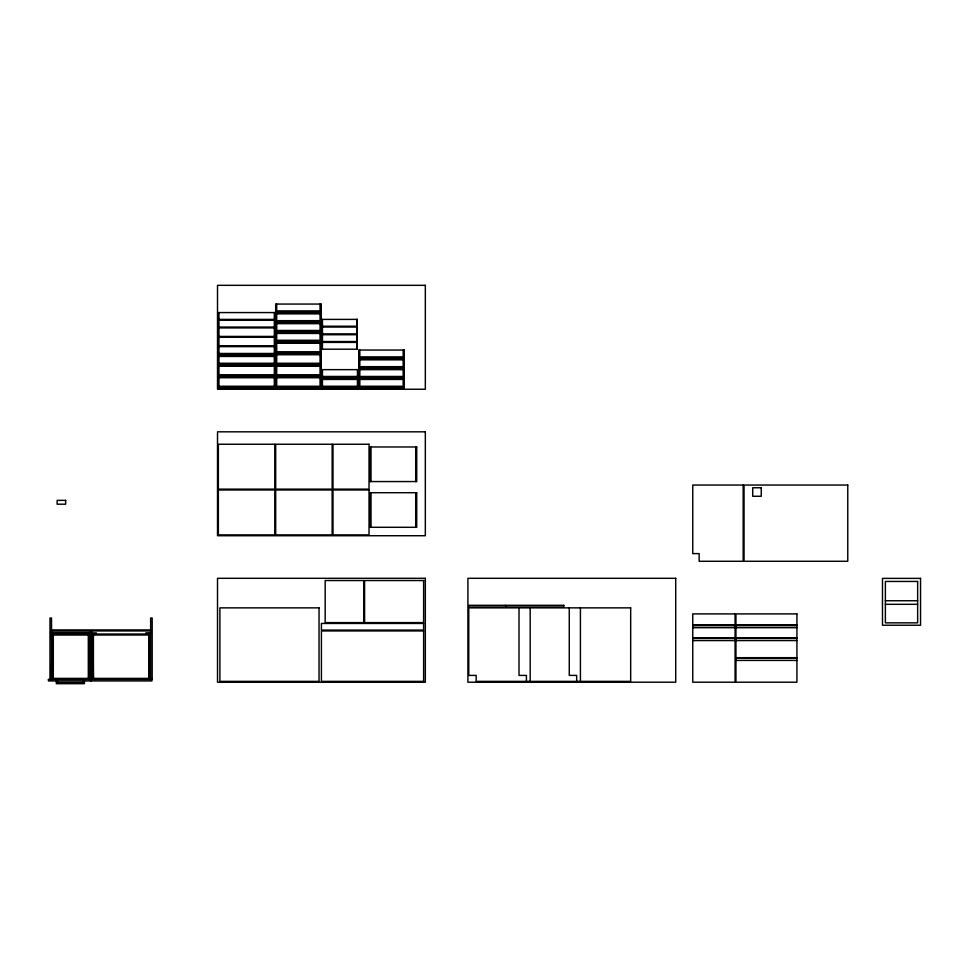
<?xml version="1.0" encoding="UTF-8"?>
<svg xmlns="http://www.w3.org/2000/svg" width="969" height="969" viewBox="0 0 969 969"><rect width="100%" height="100%" fill="white"/><g stroke="black" fill="none" stroke-linecap="round" stroke-linejoin="round"><path stroke-width="1.45" d="M275.68 310.879L276.189 304.06M321.078 310.879L320.569 304.06M275.68 311.897L276.189 313.011M321.078 311.897L320.569 313.011M275.68 320.666L276.189 313.859M321.078 320.666L320.569 313.859M275.68 321.696L276.189 322.798M321.078 321.696L320.569 322.798M275.68 330.465L276.189 323.658M321.078 330.465L320.569 323.658M275.68 331.483L276.189 332.597M321.078 331.483L320.569 332.597M275.68 340.264L276.189 333.445M321.078 340.264L320.569 333.445M275.68 341.282L276.189 342.396M321.078 341.282L320.569 342.396M275.68 351.759L276.189 343.244M321.078 351.759L320.569 343.244M275.68 352.777L276.189 353.891M321.078 352.777L320.569 353.891M358.809 356.871L359.317 350.051M404.206 356.871L403.698 350.051M358.809 357.888L359.317 359.002M404.206 357.888L403.698 359.002M275.68 363.254L276.189 354.739M321.078 363.254L320.569 354.739M275.68 364.283L276.189 365.386M321.078 364.283L320.569 365.386M358.809 366.67L359.317 359.85M404.206 366.67L403.698 359.85M358.809 367.687L359.317 368.789M404.206 367.687L403.698 368.789M275.68 374.761L276.189 366.234M321.078 374.761L320.569 366.234M275.68 375.778L276.189 376.88M321.078 375.778L320.569 376.88M358.809 376.457L359.317 369.649M404.206 376.457L403.698 369.649M358.809 377.486L359.317 378.588M404.206 377.486L403.698 378.588M275.68 386.256L276.189 377.74M321.078 386.256L320.569 377.74M358.809 386.256L359.317 379.436M404.206 386.256L403.698 379.436M275.68 387.273L276.189 388.387M321.078 387.273L320.569 388.387M358.809 387.273L359.317 388.387M404.206 387.273L403.698 388.387M885.375 600.744L917.655 600.744M885.375 604.317L917.655 604.317M692.762 624.981L735.083 624.981M735.943 624.981L796.918 624.981M692.762 625.405L735.083 625.405M735.943 625.405L796.918 625.405M692.762 625.574L735.083 625.574M735.943 625.574L796.918 625.574M692.762 627.706L735.083 627.706M735.943 627.706L796.918 627.706M51.514 629.923L150.655 629.923M51.514 630.94L150.655 630.94M51.514 632.575L90.093 632.563M51.514 632.902L56.287 632.902M85.333 632.818L90.093 632.818M91.631 632.902L96.403 632.902M145.883 632.818L150.655 632.818M52.798 635.034L88.821 635.034M92.903 635.034L149.371 635.034M692.762 637.844L735.083 637.844M735.943 637.844L796.918 637.844M692.762 638.268L735.083 638.268M735.943 638.268L796.918 638.268M692.762 638.438L735.083 638.438M735.943 638.438L796.918 638.438M692.762 640.57L735.083 640.57M735.943 640.57L796.918 640.57M735.943 657.685L796.918 657.685M735.943 658.121L796.918 658.121M735.943 658.29L796.918 658.29M735.943 660.41L796.918 660.41M52.798 678.385L88.821 678.385M92.903 678.385L149.371 678.385M51.514 679.148L52.023 632.902M90.093 679.063L89.584 632.818M48.45 679.669L51.478 679.669M580.419 607.866L580.419 681.364M576.676 681.364L576.676 675.405L569.263 675.405L569.263 607.866M530.176 607.866L530.176 681.364M526.421 681.364L526.421 675.405L519.009 675.405L519.009 607.866M416.21 446.975L416.21 481.557M416.21 492.712L416.21 527.293M415.701 446.975L415.701 481.557M415.701 492.712L415.701 527.293M403.177 350.051L403.177 356.871L359.826 356.871L359.826 350.051M403.177 359.002L403.177 357.888L359.826 357.888L359.826 359.002M403.177 359.85L403.177 366.67L359.826 366.67L359.826 359.85M403.177 368.789L403.177 367.687L359.826 367.687L359.826 368.789M403.177 369.649L403.177 376.457L359.826 376.457L359.826 369.649M403.177 378.588L403.177 377.486L359.826 377.486L359.826 378.588M403.177 379.436L403.177 386.256L359.826 386.256L359.826 379.436M403.177 388.387L403.177 387.273L359.826 387.273L359.826 388.387M370.909 446.975L370.909 481.557M370.909 492.712L370.909 527.293M370.388 446.975L370.388 481.557M370.388 492.712L370.388 527.293M357.452 369.649L357.452 378.588M357.452 379.436L357.452 388.387M356.762 319.395L356.762 326.214M356.762 327.062L356.762 333.869M356.762 334.729L356.762 341.536M356.762 342.396L356.762 349.203M322.447 319.395L322.447 326.214M322.447 327.062L322.447 333.869M322.447 334.729L322.447 341.536M322.447 342.396L322.447 349.203M322.447 369.649L322.447 378.588M322.447 379.436L322.447 388.387M320.061 304.06L320.061 310.879L276.71 310.879L276.71 304.06M320.061 313.011L320.061 311.897L276.71 311.897L276.71 313.011M320.061 313.859L320.061 320.666L276.71 320.666L276.71 313.859M320.061 322.798L320.061 321.696L276.71 321.696L276.71 322.798M320.061 323.658L320.061 330.465L276.71 330.465L276.71 323.658M320.061 332.597L320.061 331.483L276.71 331.483L276.71 332.597M320.061 333.445L320.061 340.264L276.71 340.264L276.71 333.445M320.061 342.396L320.061 341.282L276.71 341.282L276.71 342.396M320.061 343.244L320.061 351.759L276.71 351.759L276.71 343.244M320.061 353.891L320.061 352.777L276.71 352.777L276.71 353.891M320.061 354.739L320.061 363.254L276.71 363.254L276.71 354.739M320.061 365.386L320.061 364.283L276.71 364.283L276.71 365.386M320.061 366.234L320.061 374.761L276.71 374.761L276.71 366.234M320.061 376.88L320.061 375.778L276.71 375.778L276.71 376.88M320.061 377.74L320.061 386.256L276.71 386.256L276.71 377.74M320.061 388.387L320.061 387.273L276.71 387.273L276.71 388.387M274.324 312.575L274.324 319.395M274.324 320.242L274.324 327.062M274.324 327.91L274.324 336.425M274.324 337.285L274.324 345.8M274.324 346.648L274.324 355.587M274.324 356.447L274.324 365.386M274.324 366.234L274.324 376.88M274.324 377.74L274.324 388.387M218.873 312.575L218.873 319.395M218.873 320.242L218.873 327.062M218.873 327.91L218.873 336.425M218.873 337.285L218.873 345.8M218.873 346.648L218.873 355.587M218.873 356.447L218.873 365.386M218.873 366.234L218.873 376.88M218.873 377.74L218.873 388.387M151.927 679.402L151.927 680.941L48.45 680.941L48.45 679.402L152.181 679.402L152.181 618.004L150.655 618.004L150.655 679.402M149.892 679.402L149.892 634.017L92.394 634.017L92.394 679.402M149.371 634.017L148.863 679.402M148.863 635.034L148.863 678.385M93.424 635.034L93.424 678.385M93.424 679.402L92.903 634.017M91.631 630.94L91.631 679.402M90.783 679.402L90.953 680.941M90.093 630.94L90.093 679.402M89.33 679.402L89.33 634.017L52.278 634.017L52.278 679.402M88.821 634.017L88.821 679.402M88.312 635.034L88.312 678.385M84.436 680.953L84.436 683.678L56.323 683.678L56.323 680.953M83.322 680.953L83.322 682.564L57.437 682.564L57.437 680.953M53.307 635.034L53.307 678.385M52.798 634.017L52.798 679.402M51.514 679.402L51.514 618.004L49.988 618.004L49.988 679.402M50.703 634.356L50.703 639.031M50.703 665.606L50.703 670.294M425.33 285.322L217.516 285.322L217.516 389.235L425.33 389.235L425.33 285.322M321.078 304.06L275.68 304.06L275.68 313.011L321.078 313.011L321.078 304.06M274.833 312.575L218.364 312.575L218.364 319.395L274.833 319.395L274.833 312.575M321.078 313.859L275.68 313.859L275.68 322.798L321.078 322.798L321.078 313.859M357.27 319.395L321.926 319.395L321.926 326.214L357.27 326.214L357.27 319.395M274.833 320.242L218.364 320.242L218.364 327.062L274.833 327.062L274.833 320.242M321.078 323.658L275.68 323.658L275.68 332.597L321.078 332.597L321.078 323.658M357.27 327.062L321.926 327.062L321.926 333.869L357.27 333.869L357.27 327.062M274.833 327.91L218.364 327.91L218.364 336.425L274.833 336.425L274.833 327.91M321.078 333.445L275.68 333.445L275.68 342.396L321.078 342.396L321.078 333.445M357.27 334.729L321.926 334.729L321.926 341.536L357.27 341.536L357.27 334.729M274.833 337.285L218.364 337.285L218.364 345.8L274.833 345.8L274.833 337.285M357.27 342.396L321.926 342.396L321.926 349.203L357.27 349.203L357.27 342.396M321.078 343.244L275.68 343.244L275.68 353.891L321.078 353.891L321.078 343.244M274.833 346.648L218.364 346.648L218.364 353.467L274.833 353.467L274.833 346.648M404.206 350.051L358.809 350.051L358.809 359.002L404.206 359.002L404.206 350.051M274.833 354.484L218.364 354.484L218.364 355.587L274.833 355.587L274.833 354.484M321.078 354.739L275.68 354.739L275.68 365.386L321.078 365.386L321.078 354.739M274.833 356.447L218.364 356.447L218.364 363.254L274.833 363.254L274.833 356.447M404.206 359.85L358.809 359.85L358.809 368.789L404.206 368.789L404.206 359.85M274.833 364.283L218.364 364.283L218.364 365.386L274.833 365.386L274.833 364.283M274.833 366.234L218.364 366.234L218.364 374.761L274.833 374.761L274.833 366.234M321.078 366.234L275.68 366.234L275.68 376.88L321.078 376.88L321.078 366.234M357.961 369.649L321.926 369.649L321.926 376.457L357.961 376.457L357.961 369.649M404.206 369.649L358.809 369.649L358.809 378.588L404.206 378.588L404.206 369.649M274.833 375.778L218.364 375.778L218.364 376.88L274.833 376.88L274.833 375.778M357.961 377.486L321.926 377.486L321.926 378.588L357.961 378.588L357.961 377.486M274.833 377.74L218.364 377.74L218.364 386.256L274.833 386.256L274.833 377.74M321.078 377.74L275.68 377.74L275.68 388.387L321.078 388.387L321.078 377.74M357.961 379.436L321.926 379.436L321.926 386.256L357.961 386.256L357.961 379.436M404.206 379.436L358.809 379.436L358.809 388.387L404.206 388.387L404.206 379.436M274.833 387.273L218.364 387.273L218.364 388.387L274.833 388.387L274.833 387.273M357.961 387.273L321.926 387.273L321.926 388.387L357.961 388.387L357.961 387.273M425.33 431.823L217.516 431.823L217.516 535.724L425.33 535.724L425.33 431.823M274.833 444.25L218.364 444.25L218.364 489.139L274.833 489.139L274.833 444.25M332.149 444.25L275.68 444.25L275.68 489.139L332.149 489.139L332.149 444.25M369.032 444.25L332.997 444.25L332.997 489.139L369.032 489.139L369.032 444.25M416.718 446.975L369.879 446.975L369.879 481.557L416.718 481.557L416.718 446.975M743.175 485.045L692.762 485.045L692.762 553.614L699.146 553.614L699.146 561.281L743.175 561.281L743.175 485.045M847.766 485.045L744.035 485.045L744.035 561.281L847.766 561.281L847.766 485.045M761.234 487.758L752.719 487.758L752.719 496.273L761.234 496.273L761.234 487.758M274.833 489.987L218.364 489.987L218.364 534.876L274.833 534.876L274.833 489.987M332.149 489.987L275.68 489.987L275.68 534.876L332.149 534.876L332.149 489.987M369.032 489.987L332.997 489.987L332.997 534.876L369.032 534.876L369.032 489.987M416.718 492.712L369.879 492.712L369.879 527.293L416.718 527.293L416.718 492.712M65.65 500.367L57.135 500.367L57.135 504.195L65.65 504.195L65.65 500.367M425.33 578.311L217.516 578.311L217.516 682.212L425.33 682.212L425.33 578.311M675.72 578.311L467.906 578.311L467.906 682.212L675.72 682.212L675.72 578.311M920.55 578.384L882.48 578.384L882.48 625.235L920.55 625.235L920.55 578.384M363.75 580.528L325.172 580.528L325.172 622.595L363.75 622.595L363.75 580.528M423.623 580.528L364.598 580.528L364.598 622.595L423.623 622.595L423.623 580.528M917.655 581.448L885.375 581.448L885.375 622.849L917.655 622.849L917.655 581.448M505.636 605.31L468.766 605.31L468.766 607.018L505.636 607.018L505.636 605.31M563.813 605.31L506.496 605.31L506.496 607.018L563.813 607.018L563.813 605.31M319.031 607.866L219.902 607.866L219.902 681.364L319.031 681.364L319.031 607.866M630.674 607.866L468.766 607.866L468.766 675.405L476.179 675.405L476.179 681.364L630.674 681.364L630.674 607.866M735.083 613.91L692.762 613.91L692.762 682.212L735.083 682.212L735.083 613.91M796.918 613.91L735.943 613.91L735.943 682.212L796.918 682.212L796.918 613.91M423.623 623.455L321.417 623.455L321.417 630.092L423.623 630.092L423.623 623.455M423.623 630.94L321.417 630.94L321.417 681.364L423.623 681.364L423.623 630.94"/></g></svg>
